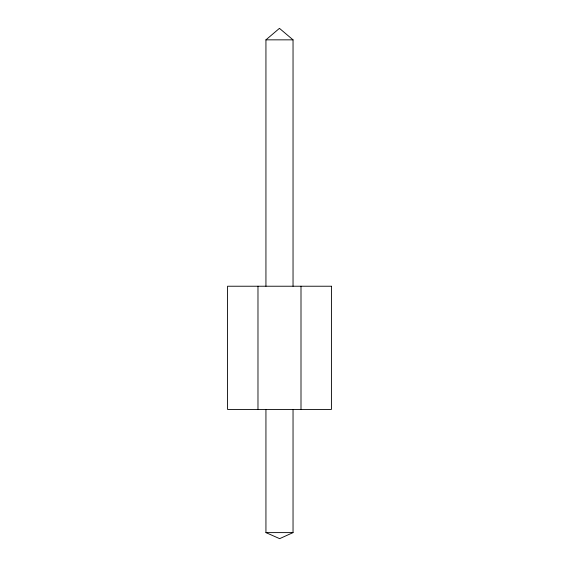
<?xml version="1.0" encoding="UTF-8"?>
<svg xmlns="http://www.w3.org/2000/svg" width="567" height="567" viewBox="0 0 567 567"><rect width="100%" height="100%" fill="white"/><g stroke="black" fill="none" stroke-linecap="round" stroke-linejoin="round"><path stroke-width="0.85" d="M265.937 286.229L265.937 39.846L279.453 28.35L293.04 39.846L293.04 286.229M293.04 409.424L293.04 532.611L279.644 538.65L265.937 532.611L265.937 409.424M265.937 39.846L293.04 39.846M265.937 532.611L293.04 532.611M300.999 286.229L300.999 409.424M257.978 286.229L257.978 409.424M331.419 286.229L227.558 286.229L227.558 409.424L331.419 409.424L331.419 286.229"/></g></svg>
